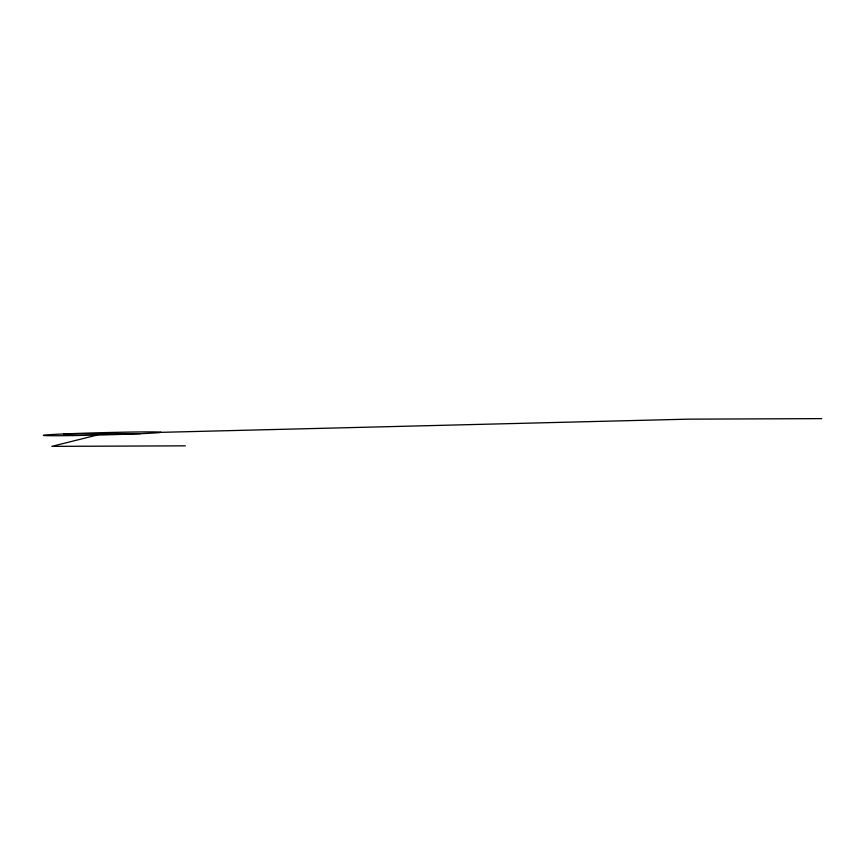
<?xml version="1.0" encoding="UTF-8"?>
<svg xmlns="http://www.w3.org/2000/svg" width="865" height="865" viewBox="0 0 865 865"><rect width="100%" height="100%" fill="white"/><g stroke="black" fill="none" stroke-linecap="round" stroke-linejoin="round"><path stroke-width="1.3" d="M97.085 435.073L51.814 446.372L185.337 445.843M160.89 432.349L688.226 419.157L821.75 418.628M63.632 433.971L140.617 433.668M72.617 435.571A58.896 1.135 -1.5 0 0 160.998 432.284A58.896 1.135 -1.5 0 0 72.757 433.603A58.896 1.135 -1.5 0 0 72.617 435.571"/></g></svg>
